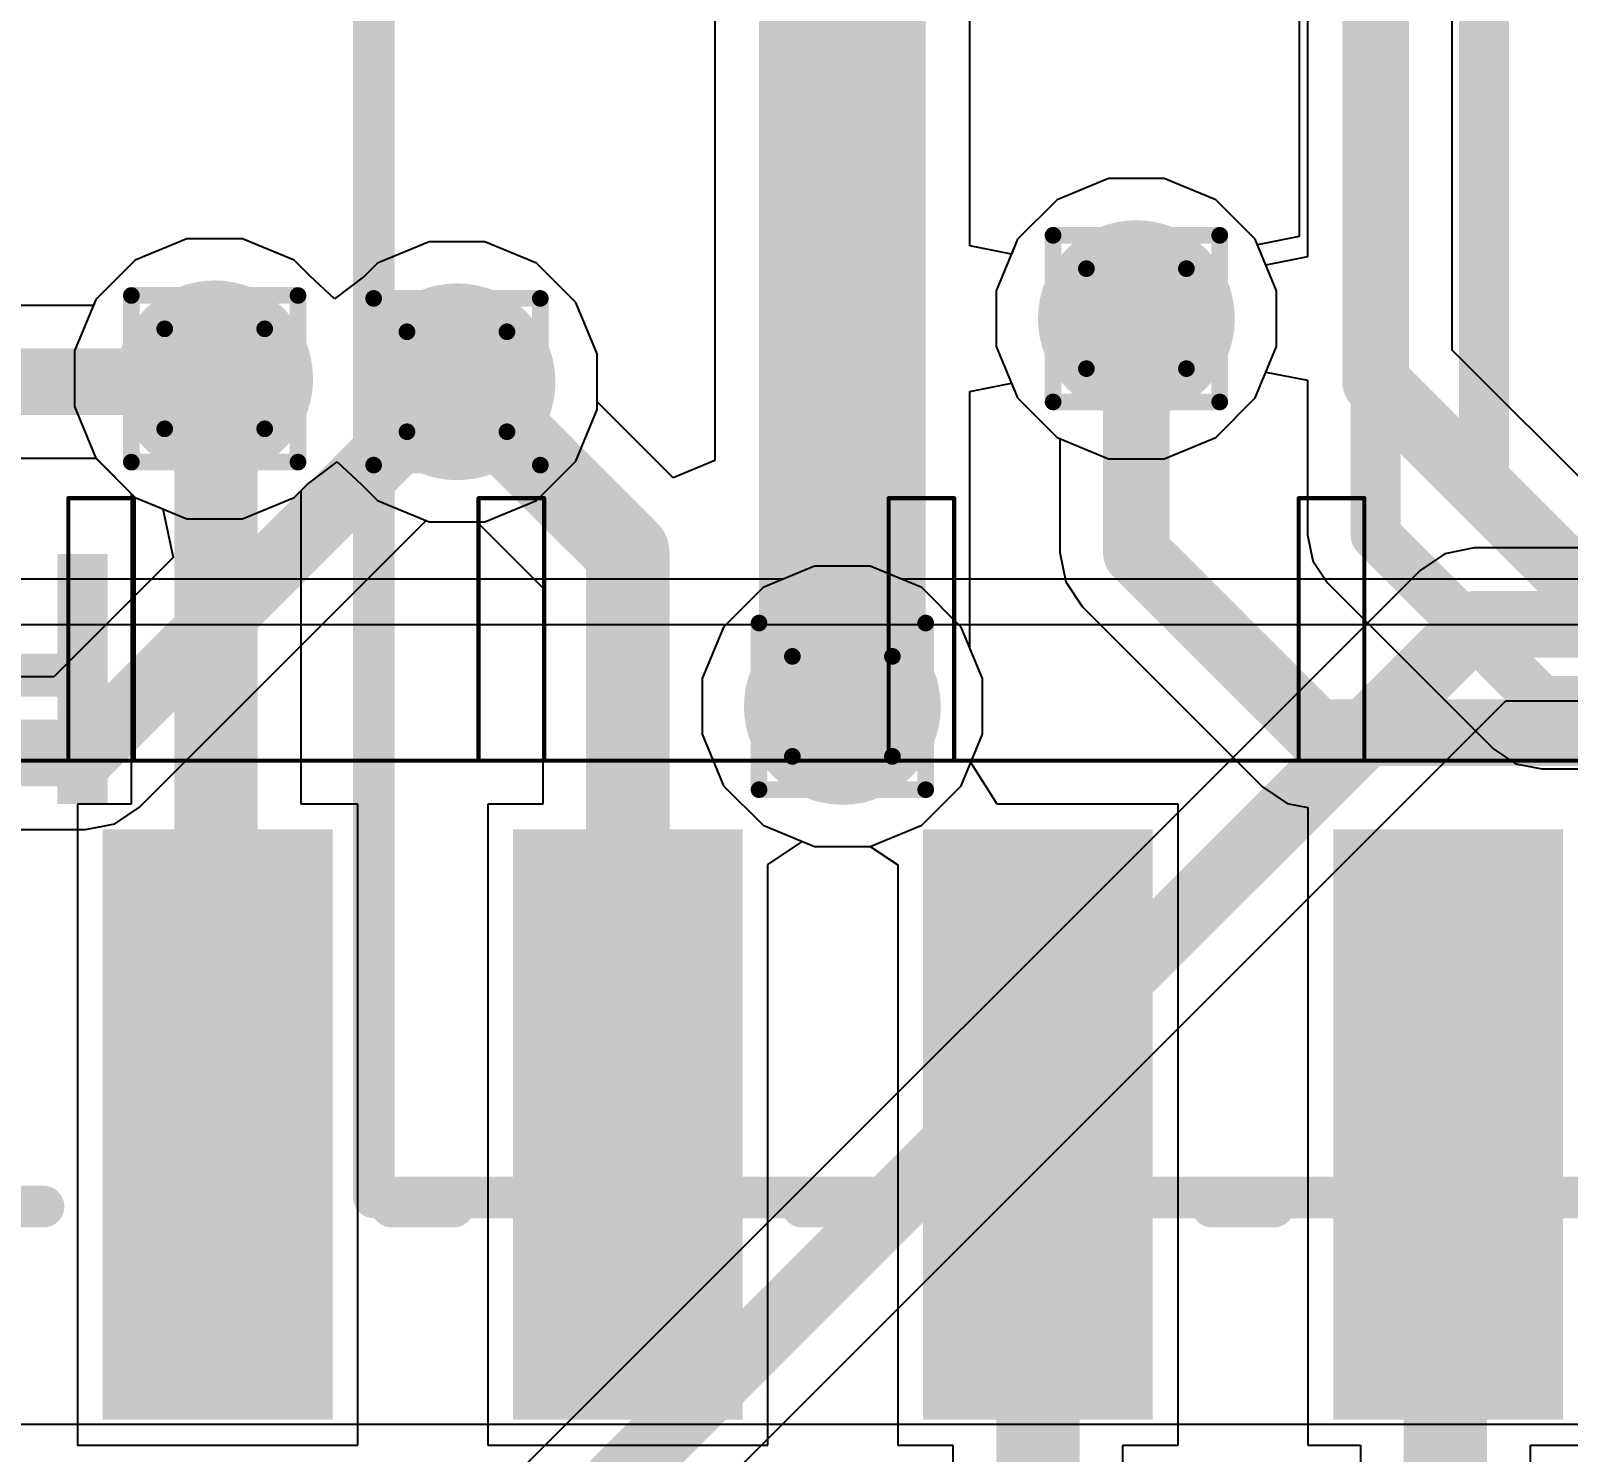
# Model space of a CAD drawing. Header units: inches. Extents: x -11 to 5433, y -4 to 5447.
# Drawn here: x 31.538 to 36.223, y 0.219 to 4.553 of the extents above; entities that cross this region are included whole.
import ezdxf

# ---------------------------------------------------------------- set-up
doc = ezdxf.new("R2010")
doc.units = ezdxf.units.IN
for name, color, linetype in [('Bottom Layer', 5, 'Continuous'), ('Bottom Overlay', 54, 'Continuous'), ('Dimensions', 6, 'Continuous'), ('Drill Drawing', 1, 'Continuous'), ('Ground', 16, 'Continuous'), ('Mechanical 4', 56, 'Continuous'), ('Power', 76, 'Continuous'), ('Top Layer', 1, 'Continuous'), ('Top Overlay', 2, 'Continuous'), ('Top Paste', 8, 'Continuous'), ('Top Solder', 216, 'Continuous'), ('Via Holes', 16, 'Continuous')]:
    doc.layers.add(name, color=color, linetype=linetype)
doc.styles.add('Arial_Bold', font='', dxfattribs={"height": 0.2})
doc.styles.get('Arial_Bold').set_extended_font_data('Arial', bold=True)

# ---------------------------------------------------------------- blocks, each defined once
blk = doc.blocks.new('SM08B_GHS_TB_LF__SN__159')
at = {"layer": 'Top Layer'}
for points in [[(-3.4252, 2.4499), (-2.8252, 2.4499), (-2.8252, 0.7499), (-3.4252, 0.7499)], [(-2.175, 2.4499), (-1.575, 2.4499), (-1.575, 0.7499), (-2.175, 0.7499)], [(-0.9251, 2.4499), (-0.3251, 2.4499), (-0.3251, 0.7499), (-0.9251, 0.7499)], [(0.3248, 2.4499), (0.9248, 2.4499), (0.9248, 0.7499), (0.3248, 0.7499)]]:
    blk.add_hatch(color=1, dxfattribs=at).paths.add_polyline_path(points)
at = {"layer": 'Top Paste'}
for points in [[(-3.4252, 2.4499), (-2.8252, 2.4499), (-2.8252, 0.7499), (-3.4252, 0.7499)], [(-2.175, 2.4499), (-1.575, 2.4499), (-1.575, 0.7499), (-2.175, 0.7499)], [(-0.9251, 2.4499), (-0.3251, 2.4499), (-0.3251, 0.7499), (-0.9251, 0.7499)], [(0.3248, 2.4499), (0.9248, 2.4499), (0.9248, 0.7499), (0.3248, 0.7499)]]:
    blk.add_hatch(color=8, dxfattribs=at).paths.add_polyline_path(points)
at = {"layer": 'Top Solder'}
for points in [[(-3.4752, 2.5), (-2.7752, 2.5), (-2.7752, 0.6999), (-3.4752, 0.6999)], [(-2.225, 2.5), (-1.525, 2.5), (-1.525, 0.6999), (-2.225, 0.6999)], [(-0.9751, 2.5), (-0.2751, 2.5), (-0.2751, 0.6999), (-0.9751, 0.6999)], [(0.2748, 2.5), (0.9749, 2.5), (0.9749, 0.6999), (0.2748, 0.6999)]]:
    blk.add_hatch(color=216, dxfattribs=at).paths.add_polyline_path(points)
at = {"layer": 'Top Overlay'}
for points in [[(-3.844, 1.3499, 0.1274, 0.1274, 0), (-3.6563, 1.3499, 0.1274, 0.1274, 0)], [(-2.594, 1.3499, 0.1274, 0.1274, 0), (-2.4063, 1.3499, 0.1274, 0.1274, 0)], [(-1.344, 1.3499, 0.1274, 0.1274, 0), (-1.1563, 1.3499, 0.1274, 0.1274, 0)], [(-0.094, 1.3499, 0.1274, 0.1274, 0), (0.0937, 1.3499, 0.1274, 0.1274, 0)]]:
    blk.add_lwpolyline(points, format="xyseb", dxfattribs=at)
for points in [[(-3.6881, 1.3499, 0.0637, 0.0637, 1), (-3.6244, 1.3499, 0.0637, 0.0637, 1)], [(-2.6258, 1.3499, 0.0637, 0.0637, 1), (-2.5622, 1.3499, 0.0637, 0.0637, 1)], [(-2.4381, 1.3499, 0.0637, 0.0637, 1), (-2.3744, 1.3499, 0.0637, 0.0637, 1)], [(-1.3759, 1.3499, 0.0637, 0.0637, 1), (-1.3122, 1.3499, 0.0637, 0.0637, 1)], [(-1.1881, 1.3499, 0.0637, 0.0637, 1), (-1.1244, 1.3499, 0.0637, 0.0637, 1)], [(-0.1259, 1.3499, 0.0637, 0.0637, 1), (-0.0622, 1.3499, 0.0637, 0.0637, 1)], [(0.0619, 1.3499, 0.0637, 0.0637, 1), (0.1255, 1.3499, 0.0637, 0.0637, 1)]]:
    blk.add_lwpolyline(points, format="xyseb", close=True, dxfattribs=at)

msp = doc.modelspace()

# ---------------------------------------------------------------- hatches: boundary and pattern name
at = {"layer": 'Bottom Layer'}
h = msp.add_hatch(color=5, dxfattribs=at)
edge = h.paths.add_edge_path()
edge.add_arc((34.9073, 3.6753), 0.3, 0, 360)
h = msp.add_hatch(color=5, dxfattribs=at)
edge = h.paths.add_edge_path()
edge.add_arc((32.0981, 3.4919), 0.3, 0, 360)
h = msp.add_hatch(color=5, dxfattribs=at)
edge = h.paths.add_edge_path()
edge.add_arc((32.8366, 3.4829), 0.3, 0, 360)
h = msp.add_hatch(color=5, dxfattribs=at)
edge = h.paths.add_edge_path()
edge.add_arc((34.0112, 2.4933), 0.3, 0, 360)
at = {"layer": 'Ground'}
h = msp.add_hatch(color=16, dxfattribs=at)
edge = h.paths.add_edge_path()
edge.add_arc((34.9073, 3.6753), 0.3, 0, 360)
h = msp.add_hatch(color=16, dxfattribs=at)
edge = h.paths.add_edge_path()
edge.add_arc((32.0981, 3.4919), 0.3, 0, 360)
h = msp.add_hatch(color=16, dxfattribs=at)
edge = h.paths.add_edge_path()
edge.add_arc((32.8366, 3.4829), 0.3, 0, 360)
h = msp.add_hatch(color=16, dxfattribs=at)
edge = h.paths.add_edge_path()
edge.add_arc((34.0112, 2.4933), 0.3, 0, 360)
at = {"layer": 'Power'}
h = msp.add_hatch(color=76, dxfattribs=at)
edge = h.paths.add_edge_path()
edge.add_arc((34.9073, 3.6753), 0.3, 0, 360)
h = msp.add_hatch(color=76, dxfattribs=at)
edge = h.paths.add_edge_path()
edge.add_arc((32.0981, 3.4919), 0.3, 0, 360)
h = msp.add_hatch(color=76, dxfattribs=at)
edge = h.paths.add_edge_path()
edge.add_arc((32.8366, 3.4829), 0.3, 0, 360)
h = msp.add_hatch(color=76, dxfattribs=at)
edge = h.paths.add_edge_path()
edge.add_arc((34.0112, 2.4933), 0.3, 0, 360)
at = {"layer": 'Top Layer'}
h = msp.add_hatch(color=1, dxfattribs=at)
edge = h.paths.add_edge_path()
edge.add_arc((34.9073, 3.6753), 0.3, 0, 360)
h = msp.add_hatch(color=1, dxfattribs=at)
edge = h.paths.add_edge_path()
edge.add_arc((32.0981, 3.4919), 0.3, 0, 360)
h = msp.add_hatch(color=1, dxfattribs=at)
edge = h.paths.add_edge_path()
edge.add_arc((32.8366, 3.4829), 0.3, 0, 360)
h = msp.add_hatch(color=1, dxfattribs=at)
edge = h.paths.add_edge_path()
edge.add_arc((34.0112, 2.4933), 0.3, 0, 360)
at = {"layer": 'Via Holes'}
h = msp.add_hatch(color=7, dxfattribs=at)
edge = h.paths.add_edge_path()
edge.add_arc((34.9073, 3.6753), 0.15, 0, 360)
h = msp.add_hatch(color=7, dxfattribs=at)
edge = h.paths.add_edge_path()
edge.add_arc((32.0981, 3.4919), 0.15, 0, 360)
h = msp.add_hatch(color=7, dxfattribs=at)
edge = h.paths.add_edge_path()
edge.add_arc((32.8366, 3.4829), 0.15, 0, 360)
h = msp.add_hatch(color=7, dxfattribs=at)
edge = h.paths.add_edge_path()
edge.add_arc((34.0112, 2.4933), 0.15, 0, 360)

# ---------------------------------------------------------------- linework, layer by layer
at = {"layer": 'Bottom Layer'}
for p, q in [((34.8223, 4.1023), (34.6654, 4.0373)), ((34.9922, 4.1023), (34.8223, 4.1023)), ((35.1491, 4.0373), (34.9922, 4.1023)), ((34.6654, 4.0373), (34.5453, 3.9172)), ((35.2693, 3.9172), (35.1491, 4.0373)), ((32.0132, 3.9189), (31.8562, 3.8539)), ((32.1831, 3.9189), (32.0132, 3.9189)), ((32.34, 3.8539), (32.1831, 3.9189)), ((32.7517, 3.9099), (32.5948, 3.8449)), ((32.9216, 3.9099), (32.7517, 3.9099)), ((33.0785, 3.8449), (32.9216, 3.9099)), ((34.5453, 3.9172), (34.4803, 3.7603)), ((35.3343, 3.7603), (35.2693, 3.9172)), ((31.8562, 3.8539), (31.7361, 3.7338)), ((32.3889, 3.805), (32.34, 3.8539)), ((32.5948, 3.8449), (32.5549, 3.805)), ((33.1986, 3.7247), (33.0785, 3.8449)), ((32.4628, 3.7358), (32.3889, 3.805)), ((32.5549, 3.805), (32.4628, 3.7358)), ((34.4803, 3.7603), (34.4803, 3.5904)), ((35.3343, 3.5904), (35.3343, 3.7603)), ((31.7361, 3.7338), (31.6711, 3.5768)), ((33.2636, 3.5678), (33.1986, 3.7247)), ((31.6711, 3.5768), (31.6711, 3.407)), ((33.2636, 3.3979), (33.2636, 3.5678)), ((34.4803, 3.5904), (34.5453, 3.4335)), ((35.2693, 3.4335), (35.3343, 3.5904)), ((34.5453, 3.4335), (34.6654, 3.3133)), ((35.1491, 3.3133), (35.2693, 3.4335)), ((31.6711, 3.407), (31.7361, 3.25)), ((33.1986, 3.241), (33.2636, 3.3979)), ((34.6654, 3.3133), (34.8223, 3.2483)), ((34.9922, 3.2483), (35.1491, 3.3133)), ((31.7361, 3.25), (31.8562, 3.1299)), ((32.3799, 3.1698), (32.4719, 3.239)), ((32.4719, 3.239), (32.5458, 3.1698)), ((33.0785, 3.1209), (33.1986, 3.241)), ((34.8223, 3.2483), (34.9922, 3.2483)), ((32.34, 3.1299), (32.3799, 3.1698)), ((32.5458, 3.1698), (32.5948, 3.1209)), ((31.8562, 3.1299), (32.0132, 3.0649)), ((32.1831, 3.0649), (32.34, 3.1299)), ((32.5948, 3.1209), (32.7517, 3.0559)), ((32.9216, 3.0559), (33.0785, 3.1209)), ((32.0132, 3.0649), (32.1831, 3.0649)), ((32.7517, 3.0559), (32.9216, 3.0559)), ((35.8476, 2.9585), (35.772, 2.908)), ((35.9368, 2.9763), (35.8476, 2.9585)), ((53.5095, 2.9763), (35.9368, 2.9763)), ((35.772, 2.908), (32.3916, -0.4724)), ((33.9263, 2.9203), (33.7694, 2.8552)), ((34.0962, 2.9203), (33.9263, 2.9203)), ((34.2531, 2.8552), (34.0962, 2.9203)), ((33.7694, 2.8552), (33.6492, 2.7351)), ((34.3732, 2.7351), (34.2531, 2.8552)), ((33.6492, 2.7351), (33.5842, 2.5782)), ((34.4382, 2.5782), (34.3732, 2.7351)), ((33.5842, 2.5782), (33.5842, 2.4083)), ((34.4382, 2.4083), (34.4382, 2.5782)), ((32.7895, -0.7337), (36.0333, 2.5101)), ((36.0333, 2.5101), (53.606, 2.5101)), ((33.5842, 2.4083), (33.6492, 2.2514)), ((34.3732, 2.2514), (34.4382, 2.4083)), ((33.6492, 2.2514), (33.7694, 2.1313)), ((34.2531, 2.1313), (34.3732, 2.2514)), ((33.7694, 2.1313), (33.9263, 2.0663)), ((34.0962, 2.0663), (34.2531, 2.1313)), ((33.9263, 2.0663), (34.0962, 2.0663))]:
    msp.add_line(p, q, dxfattribs=at)
for points in [[(32.5564, -0.6372, 0.2032, 0.2032, 0), (35.9368, 2.7432, 0.2032, 0.2032, 0)], [(35.9368, 2.7432, 0.2032, 0.2032, 0), (53.606, 2.7432, 0.2032, 0.2032, 0)]]:
    msp.add_lwpolyline(points, format="xyseb", dxfattribs=at)
msp.add_lwpolyline([(35.886, 2.7432, 0.1016, 0.1016, 1), (35.9876, 2.7432, 0.1016, 0.1016, 1)], format="xyseb", close=True, dxfattribs=at)
msp.add_lwpolyline([(35.886, 2.7432, 0.1016, 0.1016, 1), (35.9876, 2.7432, 0.1016, 0.1016, 1)], format="xyseb", close=True, dxfattribs=at)
at = {"layer": 'Dimensions'}
for points in [[(32.5832, 0.9965, 0.127, 0.127, 0), (32.5832, 29.995, 0.127, 0.127, 0)], [(32.5832, 0.9965, 0.127, 0.127, 0), (61.5832, 0.9965, 0.127, 0.127, 0)]]:
    msp.add_lwpolyline(points, format="xyseb", dxfattribs=at)
msp.add_lwpolyline([(32.5515, 0.9965, 0.0635, 0.0635, 1), (32.615, 0.9965, 0.0635, 0.0635, 1)], format="xyseb", close=True, dxfattribs=at)
msp.add_lwpolyline([(32.5515, 0.9965, 0.0635, 0.0635, 1), (32.615, 0.9965, 0.0635, 0.0635, 1)], format="xyseb", close=True, dxfattribs=at)
at = {"layer": 'Drill Drawing'}
for points in [[(34.6533, 3.9293, 0.0508, 0.0508, 0), (35.1613, 3.9293, 0.0508, 0.0508, 0)], [(34.6533, 3.4213, 0.0508, 0.0508, 0), (34.6533, 3.9293, 0.0508, 0.0508, 0)], [(35.1613, 3.4213, 0.0508, 0.0508, 0), (35.1613, 3.9293, 0.0508, 0.0508, 0)], [(34.7549, 3.8277, 0.0508, 0.0508, 0), (35.0597, 3.8277, 0.0508, 0.0508, 0)], [(34.7549, 3.5229, 0.0508, 0.0508, 0), (34.7549, 3.8277, 0.0508, 0.0508, 0)], [(35.0597, 3.5229, 0.0508, 0.0508, 0), (35.0597, 3.8277, 0.0508, 0.0508, 0)], [(31.8441, 3.7459, 0.0508, 0.0508, 0), (32.3521, 3.7459, 0.0508, 0.0508, 0)], [(31.8441, 3.2379, 0.0508, 0.0508, 0), (31.8441, 3.7459, 0.0508, 0.0508, 0)], [(32.3521, 3.2379, 0.0508, 0.0508, 0), (32.3521, 3.7459, 0.0508, 0.0508, 0)], [(32.5826, 3.7369, 0.0508, 0.0508, 0), (33.0906, 3.7369, 0.0508, 0.0508, 0)], [(32.5826, 3.2289, 0.0508, 0.0508, 0), (32.5826, 3.7369, 0.0508, 0.0508, 0)], [(33.0906, 3.2289, 0.0508, 0.0508, 0), (33.0906, 3.7369, 0.0508, 0.0508, 0)], [(31.9457, 3.6443, 0.0508, 0.0508, 0), (32.2505, 3.6443, 0.0508, 0.0508, 0)], [(31.9457, 3.3395, 0.0508, 0.0508, 0), (31.9457, 3.6443, 0.0508, 0.0508, 0)], [(32.2505, 3.3395, 0.0508, 0.0508, 0), (32.2505, 3.6443, 0.0508, 0.0508, 0)], [(32.6842, 3.6353, 0.0508, 0.0508, 0), (32.989, 3.6353, 0.0508, 0.0508, 0)], [(32.6842, 3.3305, 0.0508, 0.0508, 0), (32.6842, 3.6353, 0.0508, 0.0508, 0)], [(32.989, 3.3305, 0.0508, 0.0508, 0), (32.989, 3.6353, 0.0508, 0.0508, 0)], [(34.7549, 3.5229, 0.0508, 0.0508, 0), (35.0597, 3.5229, 0.0508, 0.0508, 0)], [(34.6533, 3.4213, 0.0508, 0.0508, 0), (35.1613, 3.4213, 0.0508, 0.0508, 0)], [(31.9457, 3.3395, 0.0508, 0.0508, 0), (32.2505, 3.3395, 0.0508, 0.0508, 0)], [(32.6842, 3.3305, 0.0508, 0.0508, 0), (32.989, 3.3305, 0.0508, 0.0508, 0)], [(31.8441, 3.2379, 0.0508, 0.0508, 0), (32.3521, 3.2379, 0.0508, 0.0508, 0)], [(32.5826, 3.2289, 0.0508, 0.0508, 0), (33.0906, 3.2289, 0.0508, 0.0508, 0)], [(33.7572, 2.7473, 0.0508, 0.0508, 0), (34.2652, 2.7473, 0.0508, 0.0508, 0)], [(33.7572, 2.2393, 0.0508, 0.0508, 0), (33.7572, 2.7473, 0.0508, 0.0508, 0)], [(34.2652, 2.2393, 0.0508, 0.0508, 0), (34.2652, 2.7473, 0.0508, 0.0508, 0)], [(33.8588, 2.6457, 0.0508, 0.0508, 0), (34.1636, 2.6457, 0.0508, 0.0508, 0)], [(33.8588, 2.3409, 0.0508, 0.0508, 0), (33.8588, 2.6457, 0.0508, 0.0508, 0)], [(34.1636, 2.3409, 0.0508, 0.0508, 0), (34.1636, 2.6457, 0.0508, 0.0508, 0)], [(33.8588, 2.3409, 0.0508, 0.0508, 0), (34.1636, 2.3409, 0.0508, 0.0508, 0)], [(33.7572, 2.2393, 0.0508, 0.0508, 0), (34.2652, 2.2393, 0.0508, 0.0508, 0)]]:
    msp.add_lwpolyline(points, format="xyseb", dxfattribs=at)
for points in [[(34.6406, 3.9293, 0.0254, 0.0254, 1), (34.666, 3.9293, 0.0254, 0.0254, 1)], [(34.6406, 3.9293, 0.0254, 0.0254, 1), (34.666, 3.9293, 0.0254, 0.0254, 1)], [(35.1486, 3.9293, 0.0254, 0.0254, 1), (35.174, 3.9293, 0.0254, 0.0254, 1)], [(35.1486, 3.9293, 0.0254, 0.0254, 1), (35.174, 3.9293, 0.0254, 0.0254, 1)], [(34.7422, 3.8277, 0.0254, 0.0254, 1), (34.7676, 3.8277, 0.0254, 0.0254, 1)], [(34.7422, 3.8277, 0.0254, 0.0254, 1), (34.7676, 3.8277, 0.0254, 0.0254, 1)], [(35.047, 3.8277, 0.0254, 0.0254, 1), (35.0724, 3.8277, 0.0254, 0.0254, 1)], [(35.047, 3.8277, 0.0254, 0.0254, 1), (35.0724, 3.8277, 0.0254, 0.0254, 1)], [(31.8314, 3.7459, 0.0254, 0.0254, 1), (31.8568, 3.7459, 0.0254, 0.0254, 1)], [(31.8314, 3.7459, 0.0254, 0.0254, 1), (31.8568, 3.7459, 0.0254, 0.0254, 1)], [(32.3394, 3.7459, 0.0254, 0.0254, 1), (32.3648, 3.7459, 0.0254, 0.0254, 1)], [(32.3394, 3.7459, 0.0254, 0.0254, 1), (32.3648, 3.7459, 0.0254, 0.0254, 1)], [(32.5699, 3.7369, 0.0254, 0.0254, 1), (32.5953, 3.7369, 0.0254, 0.0254, 1)], [(32.5699, 3.7369, 0.0254, 0.0254, 1), (32.5953, 3.7369, 0.0254, 0.0254, 1)], [(33.0779, 3.7369, 0.0254, 0.0254, 1), (33.1033, 3.7369, 0.0254, 0.0254, 1)], [(33.0779, 3.7369, 0.0254, 0.0254, 1), (33.1033, 3.7369, 0.0254, 0.0254, 1)], [(31.933, 3.6443, 0.0254, 0.0254, 1), (31.9584, 3.6443, 0.0254, 0.0254, 1)], [(31.933, 3.6443, 0.0254, 0.0254, 1), (31.9584, 3.6443, 0.0254, 0.0254, 1)], [(32.2378, 3.6443, 0.0254, 0.0254, 1), (32.2632, 3.6443, 0.0254, 0.0254, 1)], [(32.2378, 3.6443, 0.0254, 0.0254, 1), (32.2632, 3.6443, 0.0254, 0.0254, 1)], [(32.6715, 3.6353, 0.0254, 0.0254, 1), (32.6969, 3.6353, 0.0254, 0.0254, 1)], [(32.6715, 3.6353, 0.0254, 0.0254, 1), (32.6969, 3.6353, 0.0254, 0.0254, 1)], [(32.9763, 3.6353, 0.0254, 0.0254, 1), (33.0017, 3.6353, 0.0254, 0.0254, 1)], [(32.9763, 3.6353, 0.0254, 0.0254, 1), (33.0017, 3.6353, 0.0254, 0.0254, 1)], [(34.7422, 3.5229, 0.0254, 0.0254, 1), (34.7676, 3.5229, 0.0254, 0.0254, 1)], [(34.7422, 3.5229, 0.0254, 0.0254, 1), (34.7676, 3.5229, 0.0254, 0.0254, 1)], [(35.047, 3.5229, 0.0254, 0.0254, 1), (35.0724, 3.5229, 0.0254, 0.0254, 1)], [(35.047, 3.5229, 0.0254, 0.0254, 1), (35.0724, 3.5229, 0.0254, 0.0254, 1)], [(34.6406, 3.4213, 0.0254, 0.0254, 1), (34.666, 3.4213, 0.0254, 0.0254, 1)], [(34.6406, 3.4213, 0.0254, 0.0254, 1), (34.666, 3.4213, 0.0254, 0.0254, 1)], [(35.1486, 3.4213, 0.0254, 0.0254, 1), (35.174, 3.4213, 0.0254, 0.0254, 1)], [(35.1486, 3.4213, 0.0254, 0.0254, 1), (35.174, 3.4213, 0.0254, 0.0254, 1)], [(31.933, 3.3395, 0.0254, 0.0254, 1), (31.9584, 3.3395, 0.0254, 0.0254, 1)], [(31.933, 3.3395, 0.0254, 0.0254, 1), (31.9584, 3.3395, 0.0254, 0.0254, 1)], [(32.2378, 3.3395, 0.0254, 0.0254, 1), (32.2632, 3.3395, 0.0254, 0.0254, 1)], [(32.2378, 3.3395, 0.0254, 0.0254, 1), (32.2632, 3.3395, 0.0254, 0.0254, 1)], [(32.6715, 3.3305, 0.0254, 0.0254, 1), (32.6969, 3.3305, 0.0254, 0.0254, 1)], [(32.6715, 3.3305, 0.0254, 0.0254, 1), (32.6969, 3.3305, 0.0254, 0.0254, 1)], [(32.9763, 3.3305, 0.0254, 0.0254, 1), (33.0017, 3.3305, 0.0254, 0.0254, 1)], [(32.9763, 3.3305, 0.0254, 0.0254, 1), (33.0017, 3.3305, 0.0254, 0.0254, 1)], [(31.8314, 3.2379, 0.0254, 0.0254, 1), (31.8568, 3.2379, 0.0254, 0.0254, 1)], [(31.8314, 3.2379, 0.0254, 0.0254, 1), (31.8568, 3.2379, 0.0254, 0.0254, 1)], [(32.3394, 3.2379, 0.0254, 0.0254, 1), (32.3648, 3.2379, 0.0254, 0.0254, 1)], [(32.3394, 3.2379, 0.0254, 0.0254, 1), (32.3648, 3.2379, 0.0254, 0.0254, 1)], [(32.5699, 3.2289, 0.0254, 0.0254, 1), (32.5953, 3.2289, 0.0254, 0.0254, 1)], [(32.5699, 3.2289, 0.0254, 0.0254, 1), (32.5953, 3.2289, 0.0254, 0.0254, 1)], [(33.0779, 3.2289, 0.0254, 0.0254, 1), (33.1033, 3.2289, 0.0254, 0.0254, 1)], [(33.0779, 3.2289, 0.0254, 0.0254, 1), (33.1033, 3.2289, 0.0254, 0.0254, 1)], [(33.7445, 2.7473, 0.0254, 0.0254, 1), (33.7699, 2.7473, 0.0254, 0.0254, 1)], [(33.7445, 2.7473, 0.0254, 0.0254, 1), (33.7699, 2.7473, 0.0254, 0.0254, 1)], [(34.2525, 2.7473, 0.0254, 0.0254, 1), (34.2779, 2.7473, 0.0254, 0.0254, 1)], [(34.2525, 2.7473, 0.0254, 0.0254, 1), (34.2779, 2.7473, 0.0254, 0.0254, 1)], [(33.8461, 2.6457, 0.0254, 0.0254, 1), (33.8715, 2.6457, 0.0254, 0.0254, 1)], [(33.8461, 2.6457, 0.0254, 0.0254, 1), (33.8715, 2.6457, 0.0254, 0.0254, 1)], [(34.1509, 2.6457, 0.0254, 0.0254, 1), (34.1763, 2.6457, 0.0254, 0.0254, 1)], [(34.1509, 2.6457, 0.0254, 0.0254, 1), (34.1763, 2.6457, 0.0254, 0.0254, 1)], [(33.8461, 2.3409, 0.0254, 0.0254, 1), (33.8715, 2.3409, 0.0254, 0.0254, 1)], [(33.8461, 2.3409, 0.0254, 0.0254, 1), (33.8715, 2.3409, 0.0254, 0.0254, 1)], [(34.1509, 2.3409, 0.0254, 0.0254, 1), (34.1763, 2.3409, 0.0254, 0.0254, 1)], [(34.1509, 2.3409, 0.0254, 0.0254, 1), (34.1763, 2.3409, 0.0254, 0.0254, 1)], [(33.7445, 2.2393, 0.0254, 0.0254, 1), (33.7699, 2.2393, 0.0254, 0.0254, 1)], [(33.7445, 2.2393, 0.0254, 0.0254, 1), (33.7699, 2.2393, 0.0254, 0.0254, 1)], [(34.2525, 2.2393, 0.0254, 0.0254, 1), (34.2779, 2.2393, 0.0254, 0.0254, 1)], [(34.2525, 2.2393, 0.0254, 0.0254, 1), (34.2779, 2.2393, 0.0254, 0.0254, 1)]]:
    msp.add_lwpolyline(points, format="xyseb", close=True, dxfattribs=at)
at = {"layer": 'Ground'}
for p, q in [((35.429, 8.6322), (35.429, 3.8634)), ((34.8223, 4.1023), (34.6654, 4.0373)), ((34.9922, 4.1023), (34.8223, 4.1023)), ((35.1491, 4.0373), (34.9922, 4.1023)), ((34.6654, 4.0373), (34.5453, 3.9172)), ((35.2693, 3.9172), (35.1491, 4.0373)), ((32.0132, 3.9189), (31.8562, 3.8539)), ((32.1831, 3.9189), (32.0132, 3.9189)), ((32.34, 3.8539), (32.1831, 3.9189)), ((32.7517, 3.9099), (32.5948, 3.8449)), ((32.9216, 3.9099), (32.7517, 3.9099)), ((33.0785, 3.8449), (32.9216, 3.9099)), ((34.5453, 3.9172), (34.4803, 3.7603)), ((35.302, 3.8381), (35.2693, 3.9172)), ((31.8562, 3.8539), (31.7361, 3.7338)), ((32.3889, 3.805), (32.34, 3.8539)), ((32.5948, 3.8449), (32.5549, 3.805)), ((33.1986, 3.7247), (33.0785, 3.8449)), ((35.429, 3.8634), (35.302, 3.8381)), ((32.4628, 3.7358), (32.3889, 3.805)), ((32.5549, 3.805), (32.4628, 3.7358)), ((34.4803, 3.7603), (34.4803, 3.5904)), ((31.7287, 3.7159), (29.9324, 3.7159)), ((31.7361, 3.7338), (31.7287, 3.7159)), ((33.2636, 3.5678), (33.1986, 3.7247)), ((33.2636, 3.3979), (33.2636, 3.5678)), ((34.4803, 3.5904), (34.5453, 3.4335)), ((35.2693, 3.4335), (35.302, 3.5125)), ((35.302, 3.5125), (35.429, 3.4873)), ((35.429, 3.4873), (35.429, 3.0162)), ((34.5453, 3.4335), (34.6654, 3.3133)), ((35.1491, 3.3133), (35.2693, 3.4335)), ((33.1986, 3.241), (33.2636, 3.3979)), ((34.6654, 3.3133), (34.8223, 3.2483)), ((34.9922, 3.2483), (35.1491, 3.3133)), ((20.6458, 3.2498), (31.7364, 3.2498)), ((31.7364, 3.2498), (31.8562, 3.1299)), ((33.0785, 3.1209), (33.1986, 3.241)), ((34.8223, 3.2483), (34.9922, 3.2483)), ((31.8562, 3.1299), (31.9398, 3.0953)), ((31.9398, 3.0953), (31.9717, 2.9476)), ((32.9216, 3.0559), (33.0785, 3.1209)), ((31.8692, 2.1858), (32.7429, 3.0595)), ((32.7429, 3.0595), (32.7517, 3.0559)), ((32.7517, 3.0559), (32.9216, 3.0559)), ((35.429, 3.0162), (35.429, 3.0162)), ((35.429, 3.0162), (35.4448, 2.9369)), ((31.9717, 2.9476), (31.6079, 2.5837)), ((33.9263, 2.9203), (33.7694, 2.8552)), ((34.0962, 2.9203), (33.9263, 2.9203)), ((34.2531, 2.8552), (34.0962, 2.9203)), ((35.4448, 2.9369), (35.4897, 2.8697)), ((35.4897, 2.8697), (35.9962, 2.3632)), ((33.7694, 2.8552), (33.6492, 2.7351)), ((34.3732, 2.7351), (34.2531, 2.8552)), ((33.6492, 2.7351), (33.5842, 2.5782)), ((34.4382, 2.5782), (34.3732, 2.7351)), ((31.6079, 2.5837), (25.3015, 2.5837)), ((33.5842, 2.5782), (33.5842, 2.4083)), ((34.4382, 2.4083), (34.4382, 2.5782)), ((33.5842, 2.4083), (33.6492, 2.2514)), ((34.3732, 2.2514), (34.4382, 2.4083)), ((35.9962, 2.3632), (35.9962, 2.3632)), ((35.9962, 2.3632), (36.0634, 2.3183)), ((36.0634, 2.3183), (36.1427, 2.3025)), ((36.1427, 2.3025), (36.1427, 2.3025)), ((36.1427, 2.3025), (45.2656, 2.3025)), ((33.6492, 2.2514), (33.7694, 2.1313)), ((34.2531, 2.1313), (34.3732, 2.2514)), ((31.7936, 2.1353), (31.8692, 2.1858)), ((25.398, 2.1176), (31.7044, 2.1176)), ((31.7044, 2.1176), (31.7936, 2.1353)), ((33.7694, 2.1313), (33.9263, 2.0663)), ((34.0962, 2.0663), (34.2531, 2.1313)), ((33.9263, 2.0663), (34.0962, 2.0663)), ((37.9904, 0.3037), (26.3249, 0.3037))]:
    msp.add_line(p, q, dxfattribs=at)
for points in [[(35.9664, 3.153, 0.1524, 0.1524, 0), (35.9664, 8.8548, 0.1524, 0.1524, 0)], [(35.6362, 3.0162, 0.1524, 0.1524, 0), (35.6362, 8.718, 0.1524, 0.1524, 0)], [(20.5492, 3.4829, 0.2032, 0.2032, 0), (32.0891, 3.4829, 0.2032, 0.2032, 0)], [(31.7044, 2.3507, 0.2032, 0.2032, 0), (32.8366, 3.4829, 0.2032, 0.2032, 0)], [(32.0891, 3.4829, 0.2032, 0.2032, 0), (32.0981, 3.4919, 0.2032, 0.2032, 0)], [(35.9664, 3.153, 0.1524, 0.1524, 0), (36.2795, 2.8399, 0.1524, 0.1524, 0)], [(35.6362, 3.0162, 0.1524, 0.1524, 0), (36.1427, 2.5097, 0.1524, 0.1524, 0)], [(36.2795, 2.8399, 0.1524, 0.1524, 0), (53.8736, 2.8399, 0.1524, 0.1524, 0)], [(36.1427, 2.5097, 0.1524, 0.1524, 0), (44.5474, 2.5097, 0.1524, 0.1524, 0)], [(25.3015, 2.3507, 0.2032, 0.2032, 0), (31.7044, 2.3507, 0.2032, 0.2032, 0)]]:
    msp.add_lwpolyline(points, format="xyseb", dxfattribs=at)
for points in [[(32.0383, 3.4829, 0.1016, 0.1016, 1), (32.1399, 3.4829, 0.1016, 0.1016, 1)], [(32.0383, 3.4829, 0.1016, 0.1016, 1), (32.1399, 3.4829, 0.1016, 0.1016, 1)], [(32.0473, 3.4919, 0.1016, 0.1016, 1), (32.1489, 3.4919, 0.1016, 0.1016, 1)], [(32.7858, 3.4829, 0.1016, 0.1016, 1), (32.8874, 3.4829, 0.1016, 0.1016, 1)], [(35.9283, 3.153, 0.0762, 0.0762, 1), (36.0045, 3.153, 0.0762, 0.0762, 1)], [(35.9283, 3.153, 0.0762, 0.0762, 1), (36.0045, 3.153, 0.0762, 0.0762, 1)], [(35.5981, 3.0162, 0.0762, 0.0762, 1), (35.6743, 3.0162, 0.0762, 0.0762, 1)], [(35.5981, 3.0162, 0.0762, 0.0762, 1), (35.6743, 3.0162, 0.0762, 0.0762, 1)], [(36.2414, 2.8399, 0.0762, 0.0762, 1), (36.3176, 2.8399, 0.0762, 0.0762, 1)], [(36.2414, 2.8399, 0.0762, 0.0762, 1), (36.3176, 2.8399, 0.0762, 0.0762, 1)], [(36.1046, 2.5097, 0.0762, 0.0762, 1), (36.1808, 2.5097, 0.0762, 0.0762, 1)], [(36.1046, 2.5097, 0.0762, 0.0762, 1), (36.1808, 2.5097, 0.0762, 0.0762, 1)], [(31.6536, 2.3507, 0.1016, 0.1016, 1), (31.7552, 2.3507, 0.1016, 0.1016, 1)], [(31.6536, 2.3507, 0.1016, 0.1016, 1), (31.7552, 2.3507, 0.1016, 0.1016, 1)]]:
    msp.add_lwpolyline(points, format="xyseb", close=True, dxfattribs=at)
at = {"layer": 'Mechanical 4'}
for points in [[(31.6521, 3.1279, 0.0127, 0.0127, 0), (31.8521, 3.1279, 0.0127, 0.0127, 0)], [(31.6521, 2.3279, 0.0127, 0.0127, 0), (31.6521, 3.1279, 0.0127, 0.0127, 0)], [(31.8521, 2.3279, 0.0127, 0.0127, 0), (31.8521, 3.1279, 0.0127, 0.0127, 0)], [(32.9021, 3.1279, 0.0127, 0.0127, 0), (33.1021, 3.1279, 0.0127, 0.0127, 0)], [(32.9021, 2.3279, 0.0127, 0.0127, 0), (32.9021, 3.1279, 0.0127, 0.0127, 0)], [(33.1021, 2.3279, 0.0127, 0.0127, 0), (33.1021, 3.1279, 0.0127, 0.0127, 0)], [(34.1521, 3.1279, 0.0127, 0.0127, 0), (34.3521, 3.1279, 0.0127, 0.0127, 0)], [(34.1521, 2.3279, 0.0127, 0.0127, 0), (34.1521, 3.1279, 0.0127, 0.0127, 0)], [(34.3521, 2.3279, 0.0127, 0.0127, 0), (34.3521, 3.1279, 0.0127, 0.0127, 0)], [(35.4021, 3.1279, 0.0127, 0.0127, 0), (35.6021, 3.1279, 0.0127, 0.0127, 0)], [(35.4021, 2.3279, 0.0127, 0.0127, 0), (35.4021, 3.1279, 0.0127, 0.0127, 0)], [(35.6021, 2.3279, 0.0127, 0.0127, 0), (35.6021, 3.1279, 0.0127, 0.0127, 0)], [(27.0021, 2.3279, 0.0127, 0.0127, 0), (45.2521, 2.3279, 0.0127, 0.0127, 0)]]:
    msp.add_lwpolyline(points, format="xyseb", dxfattribs=at)
for points in [[(31.6489, 3.1279, 0.00635, 0.00635, 1), (31.6553, 3.1279, 0.00635, 0.00635, 1)], [(31.6489, 3.1279, 0.00635, 0.00635, 1), (31.6553, 3.1279, 0.00635, 0.00635, 1)], [(31.8489, 3.1279, 0.00635, 0.00635, 1), (31.8553, 3.1279, 0.00635, 0.00635, 1)], [(31.8489, 3.1279, 0.00635, 0.00635, 1), (31.8553, 3.1279, 0.00635, 0.00635, 1)], [(32.8989, 3.1279, 0.00635, 0.00635, 1), (32.9053, 3.1279, 0.00635, 0.00635, 1)], [(32.8989, 3.1279, 0.00635, 0.00635, 1), (32.9053, 3.1279, 0.00635, 0.00635, 1)], [(33.0989, 3.1279, 0.00635, 0.00635, 1), (33.1053, 3.1279, 0.00635, 0.00635, 1)], [(33.0989, 3.1279, 0.00635, 0.00635, 1), (33.1053, 3.1279, 0.00635, 0.00635, 1)], [(34.1489, 3.1279, 0.00635, 0.00635, 1), (34.1553, 3.1279, 0.00635, 0.00635, 1)], [(34.1489, 3.1279, 0.00635, 0.00635, 1), (34.1553, 3.1279, 0.00635, 0.00635, 1)], [(34.3489, 3.1279, 0.00635, 0.00635, 1), (34.3553, 3.1279, 0.00635, 0.00635, 1)], [(34.3489, 3.1279, 0.00635, 0.00635, 1), (34.3553, 3.1279, 0.00635, 0.00635, 1)], [(35.3989, 3.1279, 0.00635, 0.00635, 1), (35.4053, 3.1279, 0.00635, 0.00635, 1)], [(35.3989, 3.1279, 0.00635, 0.00635, 1), (35.4053, 3.1279, 0.00635, 0.00635, 1)], [(35.5989, 3.1279, 0.00635, 0.00635, 1), (35.6053, 3.1279, 0.00635, 0.00635, 1)], [(35.5989, 3.1279, 0.00635, 0.00635, 1), (35.6053, 3.1279, 0.00635, 0.00635, 1)], [(31.6489, 2.3279, 0.00635, 0.00635, 1), (31.6553, 2.3279, 0.00635, 0.00635, 1)], [(31.8489, 2.3279, 0.00635, 0.00635, 1), (31.8553, 2.3279, 0.00635, 0.00635, 1)], [(32.8989, 2.3279, 0.00635, 0.00635, 1), (32.9053, 2.3279, 0.00635, 0.00635, 1)], [(33.0989, 2.3279, 0.00635, 0.00635, 1), (33.1053, 2.3279, 0.00635, 0.00635, 1)], [(34.1489, 2.3279, 0.00635, 0.00635, 1), (34.1553, 2.3279, 0.00635, 0.00635, 1)], [(34.3489, 2.3279, 0.00635, 0.00635, 1), (34.3553, 2.3279, 0.00635, 0.00635, 1)], [(35.3989, 2.3279, 0.00635, 0.00635, 1), (35.4053, 2.3279, 0.00635, 0.00635, 1)], [(35.5989, 2.3279, 0.00635, 0.00635, 1), (35.6053, 2.3279, 0.00635, 0.00635, 1)]]:
    msp.add_lwpolyline(points, format="xyseb", close=True, dxfattribs=at)
at = {"layer": 'Power'}
for p, q in [((32.0132, 3.9189), (31.8562, 3.8539)), ((32.1831, 3.9189), (32.0132, 3.9189)), ((32.34, 3.8539), (32.1831, 3.9189)), ((32.7517, 3.9099), (32.5948, 3.8449)), ((32.9216, 3.9099), (32.7517, 3.9099)), ((33.0785, 3.8449), (32.9216, 3.9099)), ((31.8562, 3.8539), (31.7361, 3.7338)), ((32.3889, 3.805), (32.34, 3.8539)), ((32.5948, 3.8449), (32.5549, 3.805)), ((33.1986, 3.7247), (33.0785, 3.8449)), ((32.4628, 3.7358), (32.3889, 3.805)), ((32.5549, 3.805), (32.4628, 3.7358)), ((31.7361, 3.7338), (31.6711, 3.5768)), ((33.2636, 3.5678), (33.1986, 3.7247)), ((31.6711, 3.5768), (31.6711, 3.407)), ((33.2636, 3.3979), (33.2636, 3.5678)), ((31.6711, 3.407), (31.7361, 3.25)), ((33.1986, 3.241), (33.2636, 3.3979)), ((31.7361, 3.25), (31.8562, 3.1299)), ((32.3799, 3.1698), (32.4719, 3.239)), ((32.4719, 3.239), (32.5458, 3.1698)), ((33.0785, 3.1209), (33.1986, 3.241)), ((32.34, 3.1299), (32.3799, 3.1698)), ((32.5458, 3.1698), (32.5948, 3.1209)), ((31.8562, 3.1299), (32.0132, 3.0649)), ((32.1831, 3.0649), (32.34, 3.1299)), ((32.5948, 3.1209), (32.7517, 3.0559)), ((32.9216, 3.0559), (33.0785, 3.1209)), ((32.0132, 3.0649), (32.1831, 3.0649)), ((32.7517, 3.0559), (32.9216, 3.0559)), ((33.9263, 2.9203), (33.8307, 2.8807)), ((34.0962, 2.9203), (33.9263, 2.9203)), ((34.1918, 2.8807), (34.0962, 2.9203)), ((33.8307, 2.8807), (22.35, 2.8807)), ((58.8518, 2.8807), (34.1918, 2.8807)), ((22.35, 2.7432), (58.8518, 2.7432))]:
    msp.add_line(p, q, dxfattribs=at)
at = {"layer": 'Top Layer'}
for p, q in [((35.8693, 3.5797), (35.8693, 14.5288)), ((35.4031, 14.4323), (35.4031, 3.9259)), ((34.3997, 3.8976), (34.3997, 5.7144)), ((33.6228, 5.5535), (33.6228, 3.2426)), ((34.8223, 4.1023), (34.6654, 4.0373)), ((34.9922, 4.1023), (34.8223, 4.1023)), ((35.1491, 4.0373), (34.9922, 4.1023)), ((34.6654, 4.0373), (34.5453, 3.9172)), ((35.2693, 3.9172), (35.1491, 4.0373)), ((32.0132, 3.9189), (31.8562, 3.8539)), ((32.1831, 3.9189), (32.0132, 3.9189)), ((32.34, 3.8539), (32.1831, 3.9189)), ((32.7517, 3.9099), (32.5948, 3.8449)), ((32.9216, 3.9099), (32.7517, 3.9099)), ((33.0785, 3.8449), (32.9216, 3.9099)), ((34.5267, 3.8723), (34.3997, 3.8976)), ((34.5453, 3.9172), (34.5267, 3.8723)), ((35.2761, 3.9006), (35.2693, 3.9172)), ((35.4031, 3.9259), (35.2761, 3.9006)), ((31.8562, 3.8539), (31.7361, 3.7338)), ((32.3889, 3.805), (32.34, 3.8539)), ((32.5948, 3.8449), (32.5549, 3.805)), ((33.1986, 3.7247), (33.0785, 3.8449)), ((32.4628, 3.7358), (32.3889, 3.805)), ((32.5549, 3.805), (32.4628, 3.7358)), ((31.7361, 3.7338), (31.6711, 3.5768)), ((33.2636, 3.5678), (33.1986, 3.7247)), ((31.6711, 3.5768), (31.6711, 3.407)), ((33.2636, 3.4221), (33.2636, 3.5678)), ((36.4727, 2.9763), (35.8693, 3.5797)), ((34.3997, 3.453), (34.5267, 3.4783)), ((34.5267, 3.4783), (34.5453, 3.4335)), ((33.4958, 3.19), (33.2636, 3.4221)), ((34.3997, 2.6712), (34.3997, 3.453)), ((34.5453, 3.4335), (34.6654, 3.3133)), ((31.6711, 3.407), (31.7361, 3.25)), ((34.6654, 3.3133), (34.6742, 3.3097)), ((34.6742, 3.3097), (34.6742, 2.9622)), ((31.7361, 3.25), (31.8437, 3.1425)), ((32.3799, 3.1698), (32.4719, 3.239)), ((32.4719, 3.239), (32.5458, 3.1698)), ((33.6228, 3.2426), (33.4958, 3.19)), ((31.8437, 3.1425), (31.8437, 2.1954)), ((32.3616, 3.1515), (32.3799, 3.1698)), ((32.3616, 2.1954), (32.3616, 3.1515)), ((32.5458, 3.1698), (32.5948, 3.1209)), ((32.5948, 3.1209), (32.7517, 3.0559)), ((32.7517, 3.0559), (32.8974, 3.0559)), ((32.8974, 3.0559), (33.0984, 2.8549)), ((34.6742, 2.9622), (34.6919, 2.873)), ((34.6919, 2.873), (34.7425, 2.7974)), ((33.0984, 2.8549), (33.0984, 2.1954)), ((34.7425, 2.7974), (35.2916, 2.2482)), ((34.4382, 2.5782), (34.3997, 2.6712)), ((34.4382, 2.4083), (34.4382, 2.5782)), ((34.4027, 2.3224), (34.4382, 2.4083)), ((34.4832, 2.1954), (34.4027, 2.3224)), ((35.2916, 2.2482), (35.3672, 2.1977)), ((31.8437, 2.1954), (31.6802, 2.1954)), ((31.6802, 2.1954), (31.6802, 0.2414)), ((32.5342, 2.1954), (32.3616, 2.1954)), ((32.5342, 0.2414), (32.5342, 2.1954)), ((33.0984, 2.1954), (32.9303, 2.1954)), ((32.9303, 2.1954), (32.9303, 0.2414)), ((35.0343, 2.1954), (34.4832, 2.1954)), ((35.0343, 0.2414), (35.0343, 2.1954)), ((35.3672, 2.1977), (35.4302, 2.1851)), ((35.4302, 2.1851), (35.4302, 0.2414)), ((33.7843, 2.0108), (33.8899, 2.0813)), ((33.8899, 2.0813), (33.9263, 2.0663)), ((33.9263, 2.0663), (34.0962, 2.0663)), ((34.0962, 2.0663), (34.1803, 2.0101)), ((33.7843, 0.2414), (33.7843, 2.0108)), ((34.1803, 2.0101), (34.1803, 0.2414)), ((31.6802, 0.2414), (32.5342, 0.2414)), ((32.9303, 0.2414), (33.7843, 0.2414)), ((34.1803, 0.2414), (34.3483, 0.2414)), ((34.3483, 0.2414), (34.3483, -0.7156)), ((34.8662, -0.741), (34.8662, 0.2414)), ((34.8662, 0.2414), (35.0343, 0.2414)), ((35.4302, 0.2414), (35.5902, 0.2414)), ((35.5902, 0.2414), (35.5902, -1.2073)), ((36.1082, -1.3146), (36.1082, 0.2414)), ((36.1082, 0.2414), (36.2842, 0.2414))]:
    msp.add_line(p, q, dxfattribs=at)
for points in [[(35.6362, 3.4832, 0.2032, 0.2032, 0), (35.6362, 14.5288, 0.2032, 0.2032, 0)], [(34.0112, 2.4933, 0.508, 0.508, 0), (34.0112, 5.7144, 0.508, 0.508, 0)], [(34.9073, 2.9622, 0.2032, 0.2032, 0), (34.9073, 3.6753, 0.2032, 0.2032, 0)], [(32.0981, 3.4919, 0.254, 0.254, 0), (32.1026, 3.4874, 0.254, 0.254, 0)], [(32.1026, 1.223, 0.254, 0.254, 0), (32.1026, 3.4874, 0.254, 0.254, 0)], [(32.8366, 3.4829, 0.254, 0.254, 0), (33.3573, 2.9622, 0.254, 0.254, 0)], [(35.6362, 3.4832, 0.2032, 0.2032, 0), (36.3762, 2.7432, 0.2032, 0.2032, 0)], [(33.3573, 1.2184, 0.254, 0.254, 0), (33.3573, 2.9622, 0.254, 0.254, 0)], [(34.9073, 2.9622, 0.2032, 0.2032, 0), (35.4564, 2.413, 0.2032, 0.2032, 0)], [(35.4564, 2.413, 0.2032, 0.2032, 0), (39.3954, 2.413, 0.2032, 0.2032, 0)], [(32.1026, 1.223, 0.254, 0.254, 0), (32.1072, 1.2184, 0.254, 0.254, 0)], [(34.6073, -1.0605, 0.254, 0.254, 0), (34.6073, 1.2184, 0.254, 0.254, 0)], [(35.8492, 1.2104, 0.254, 0.254, 0), (35.8572, 1.2184, 0.254, 0.254, 0)], [(35.8492, -1.3146, 0.254, 0.254, 0), (35.8492, 1.2104, 0.254, 0.254, 0)]]:
    msp.add_lwpolyline(points, format="xyseb", dxfattribs=at)
for points in [[(34.8565, 3.6753, 0.1016, 0.1016, 1), (34.9581, 3.6753, 0.1016, 0.1016, 1)], [(32.0346, 3.4919, 0.127, 0.127, 1), (32.1616, 3.4919, 0.127, 0.127, 1)], [(32.0391, 3.4874, 0.127, 0.127, 1), (32.1661, 3.4874, 0.127, 0.127, 1)], [(32.0391, 3.4874, 0.127, 0.127, 1), (32.1661, 3.4874, 0.127, 0.127, 1)], [(32.7731, 3.4829, 0.127, 0.127, 1), (32.9001, 3.4829, 0.127, 0.127, 1)], [(35.5854, 3.4832, 0.1016, 0.1016, 1), (35.687, 3.4832, 0.1016, 0.1016, 1)], [(35.5854, 3.4832, 0.1016, 0.1016, 1), (35.687, 3.4832, 0.1016, 0.1016, 1)], [(33.2938, 2.9622, 0.127, 0.127, 1), (33.4208, 2.9622, 0.127, 0.127, 1)], [(33.2938, 2.9622, 0.127, 0.127, 1), (33.4208, 2.9622, 0.127, 0.127, 1)], [(34.8565, 2.9622, 0.1016, 0.1016, 1), (34.9581, 2.9622, 0.1016, 0.1016, 1)], [(34.8565, 2.9622, 0.1016, 0.1016, 1), (34.9581, 2.9622, 0.1016, 0.1016, 1)], [(33.8842, 2.4933, 0.254, 0.254, 1), (34.1382, 2.4933, 0.254, 0.254, 1)], [(35.4056, 2.413, 0.1016, 0.1016, 1), (35.5072, 2.413, 0.1016, 0.1016, 1)], [(35.4056, 2.413, 0.1016, 0.1016, 1), (35.5072, 2.413, 0.1016, 0.1016, 1)], [(32.0391, 1.223, 0.127, 0.127, 1), (32.1661, 1.223, 0.127, 0.127, 1)], [(32.0391, 1.223, 0.127, 0.127, 1), (32.1661, 1.223, 0.127, 0.127, 1)], [(32.0437, 1.2184, 0.127, 0.127, 1), (32.1707, 1.2184, 0.127, 0.127, 1)], [(33.2938, 1.2184, 0.127, 0.127, 1), (33.4208, 1.2184, 0.127, 0.127, 1)], [(34.5438, 1.2184, 0.127, 0.127, 1), (34.6708, 1.2184, 0.127, 0.127, 1)], [(35.7857, 1.2104, 0.127, 0.127, 1), (35.9127, 1.2104, 0.127, 0.127, 1)], [(35.7857, 1.2104, 0.127, 0.127, 1), (35.9127, 1.2104, 0.127, 0.127, 1)], [(35.7937, 1.2184, 0.127, 0.127, 1), (35.9207, 1.2184, 0.127, 0.127, 1)]]:
    msp.add_lwpolyline(points, format="xyseb", close=True, dxfattribs=at)

# ---------------------------------------------------------------- block references
msp.add_blockref('SM08B_GHS_TB_LF__SN__159', (35.2324, -0.3815))

# ---------------------------------------------------------------- texts
at = {"layer": 'Bottom Overlay', "style": 'Arial_Bold', "text_generation_flag": 2}
msp.add_text('HDR_DN', height=0.762, rotation=360, dxfattribs=at).set_placement((31.8433, 2.1958))

doc.saveas('drawing.dxf')
